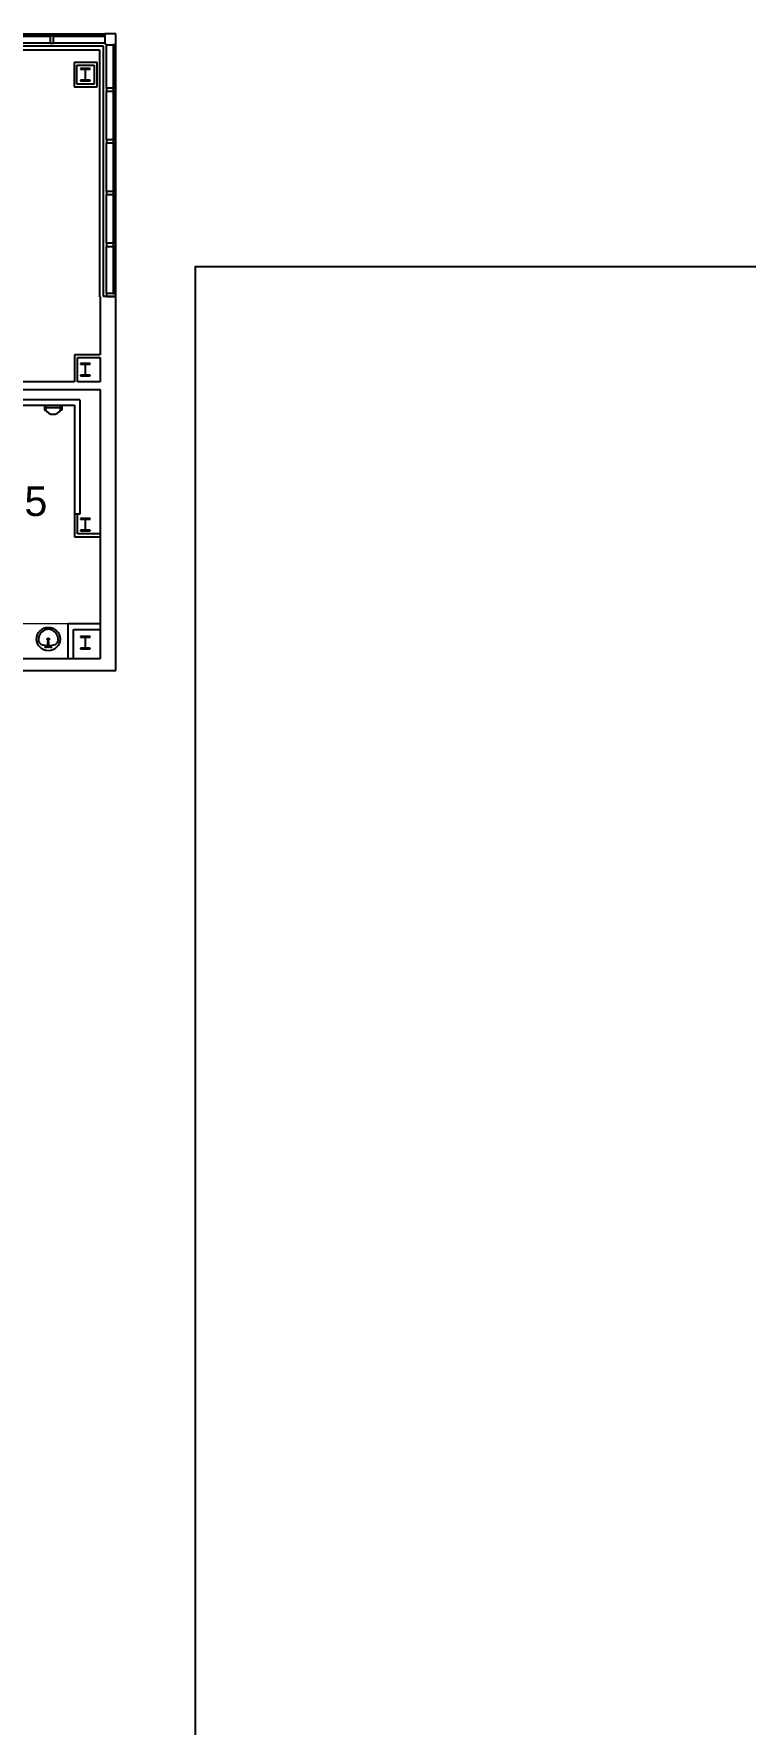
# Model space of a CAD drawing. Header units: inches. Extents: x -60 to 5673, y -29 to 4299.
# Drawn here: x 2229 to 2807, y 2877 to 4252 of the extents above; entities that cross this region are included whole.
import ezdxf

# ---------------------------------------------------------------- set-up
doc = ezdxf.new("R2010")
doc.units = ezdxf.units.IN
doc.header["$LTSCALE"] = 96
doc.header["$MEASUREMENT"] = 0
for name, color, linetype in [('A-ANNO-ROOM', 4, 'Continuous'), ('A-COLS', 5, 'Continuous'), ('A-FLOR-CASE', 3, 'Continuous'), ('A-FLOR-PFIX', 2, 'Continuous'), ('A-GLAZ', 2, 'Continuous'), ('A-ROOF-LEVL-THIN', 1, 'Continuous'), ('A-WALL-FULL', 6, 'Continuous')]:
    doc.layers.add(name, color=color, linetype=linetype)
doc.layers.add('AE-113$0$A-WALL-PATT', color=2, linetype='Continuous', lineweight=9)
doc.styles.add('ARIAL', font='arial.ttf')
pattern_1 = [(0, (0, 0), (30.72, 7.68), [1.267, -21.773, 1.267, -21.773, -122.88]), (0, (0, 0), (30.72, 7.68), [-46.08, 1.267, -44.813, 1.267, -21.773, -53.76]), (0, (0, 0), (30.72, 7.68), [-115.2, 1.267, -14.093, 1.267, -37.133]), (120, (11.52, 3.84), (-22.011075, 22.7643), [1.267, -21.773, 1.267, -21.773, -122.88]), (120, (11.52, 3.84), (-22.011075, 22.7643), [-46.08, 1.267, -44.813, 1.267, -21.773, -53.76]), (120, (11.52, 3.84), (-22.011075, 22.7643), [-115.2, 1.267, -14.093, 1.267, -37.133]), (240, (15.36, 19.2), (-8.708925, -30.4443), [1.267, -21.773, 1.267, -21.773, -122.88]), (240, (15.36, 19.2), (-8.708925, -30.4443), [-46.08, 1.267, -44.813, 1.267, -21.773, -53.76]), (240, (15.36, 19.2), (-8.708925, -30.4443), [-115.2, 1.267, -14.093, 1.267, -37.133])]
pattern_2 = [(45, (0, 0), (-9.503515, 9.503515), []), (45, (0, 14.4), (-9.503515, 9.503515), [])]

msp = doc.modelspace()

# ---------------------------------------------------------------- hatches: boundary and pattern name
at = {"layer": 'A-COLS'}
h = msp.add_hatch(dxfattribs=at)
h.set_pattern_fill('FP_3', color=256, style=0, pattern_type=2)
h.set_pattern_definition(pattern_2)
h.paths.add_polyline_path([(2266.6, 4214), (2274.6, 4214), (2274.6, 4214.6), (2270.8, 4214.6), (2270.8, 4223.5), (2274.6, 4223.5), (2274.6, 4224.1), (2266.6, 4224.1), (2266.6, 4223.5), (2270.4, 4223.5), (2270.4, 4214.6), (2266.6, 4214.6)], flags=0)
h = msp.add_hatch(dxfattribs=at)
h.set_pattern_fill('FP_3', color=256, style=0, pattern_type=2)
h.set_pattern_definition(pattern_2)
h.paths.add_polyline_path([(2274.6, 3974), (2274.6, 3974.6), (2270.8, 3974.6), (2270.8, 3983.5), (2274.6, 3983.5), (2274.6, 3984.1), (2266.6, 3984.1), (2266.6, 3983.5), (2270.4, 3983.5), (2270.4, 3974.6), (2266.6, 3974.6), (2266.6, 3974), (2274.4, 3974)], flags=0)
h = msp.add_hatch(dxfattribs=at)
h.set_pattern_fill('FP_3', color=256, style=0, pattern_type=2)
h.set_pattern_definition(pattern_2)
h.paths.add_polyline_path([(2274.6, 3848), (2274.6, 3848.6), (2270.8, 3848.6), (2270.8, 3857.5), (2274.6, 3857.5), (2274.6, 3858.1), (2266.6, 3858.1), (2266.6, 3857.5), (2270.4, 3857.5), (2270.4, 3848.6), (2266.6, 3848.6), (2266.6, 3848), (2274.4, 3848)], flags=0)
h = msp.add_hatch(dxfattribs=at)
h.set_pattern_fill('FP_3', color=256, style=0, pattern_type=2)
h.set_pattern_definition(pattern_2)
h.paths.add_polyline_path([(2266.6, 3752), (2274.6, 3752), (2274.6, 3752.6), (2270.8, 3752.6), (2270.8, 3761.5), (2274.6, 3761.5), (2274.6, 3762.1), (2266.6, 3762.1), (2266.6, 3761.5), (2270.4, 3761.5), (2270.4, 3752.6), (2266.6, 3752.6)], flags=0)
at = {"layer": 'AE-113$0$A-WALL-PATT', "lineweight": 9}
h = msp.add_hatch(dxfattribs=at)
h.set_pattern_fill('FP_1', color=256, style=0, pattern_type=2)
h.set_pattern_definition(pattern_1)
h.paths.add_polyline_path([(2280.1, 4228.5), (2280.1, 4229.1), (2261.6, 4229.1), (2261.6, 4228.5), (2279.5, 4228.5)], flags=0)
h = msp.add_hatch(dxfattribs=at)
h.set_pattern_fill('FP_1', color=256, style=0, pattern_type=2)
h.set_pattern_definition(pattern_1)
h.paths.add_polyline_path([(2262.2, 4209.7), (2262.2, 4215.2), (2262.1, 4215), (2261.6, 4214.7), (2261.6, 4209.7)], flags=0)
h.paths.add_polyline_path([(2262.2, 4223), (2262.2, 4228.5), (2261.6, 4228.5), (2261.6, 4223.4), (2262.1, 4223.1)], flags=0)
h = msp.add_hatch(dxfattribs=at)
h.set_pattern_fill('FP_1', color=256, style=0, pattern_type=2)
h.set_pattern_definition(pattern_1)
h.paths.add_polyline_path([(2279.5, 4209.1), (2280.1, 4209.1), (2280.1, 4228.5), (2279.5, 4228.5), (2279.5, 4209.7)], flags=0)
h = msp.add_hatch(dxfattribs=at)
h.set_pattern_fill('FP_1', color=256, style=0, pattern_type=2)
h.set_pattern_definition(pattern_1)
h.paths.add_polyline_path([(2279.5, 4209.1), (2279.5, 4209.7), (2261.6, 4209.7), (2261.6, 4209.1), (2277.8, 4209.1)], flags=0)
h = msp.add_hatch(dxfattribs=at)
h.set_pattern_fill('FP_1', color=256, style=0, pattern_type=2)
h.set_pattern_definition(pattern_1)
h.paths.add_polyline_path([(2262.5, 3969.2), (2262.5, 3991.3), (2261.8, 3991.3), (2261.8, 3969.2)], flags=0)
h = msp.add_hatch(dxfattribs=at)
h.set_pattern_fill('FP_1', color=256, style=0, pattern_type=2)
h.set_pattern_definition(pattern_1)
h.paths.add_polyline_path([(2262.6, 3843.5), (2262.6, 3861.7), (2262, 3861.7), (2262, 3843.5)], flags=0)
h = msp.add_hatch(dxfattribs=at)
h.set_pattern_fill('FP_1', color=256, style=0, pattern_type=2)
h.set_pattern_definition(pattern_1)
h.paths.add_polyline_path([(2282.7, 3843.5), (2282.7, 3844.1), (2262.6, 3844.1), (2262.6, 3843.5), (2274.4, 3843.5)], flags=0)
h = msp.add_hatch(dxfattribs=at)
h.set_pattern_fill('FP_100', color=256, style=0, pattern_type=2)
h.set_pattern_definition([(0, (0, 0), (7.68, 1.92), [0.127, -5.633, 0.127, -5.633, -30.72]), (0, (0, 0), (7.68, 1.92), [-11.52, 0.127, -11.393, 0.127, -5.633, -13.44]), (0, (0, 0), (7.68, 1.92), [-28.8, 0.127, -3.713, 0.127, -9.473]), (120, (2.88, 0.96), (-5.5027688, 5.6910751), [0.127, -5.633, 0.127, -5.633, -30.72]), (120, (2.88, 0.96), (-5.5027688, 5.6910751), [-11.52, 0.127, -11.393, 0.127, -5.633, -13.44]), (120, (2.88, 0.96), (-5.5027688, 5.6910751), [-28.8, 0.127, -3.713, 0.127, -9.473]), (240, (3.84, 4.8), (-2.1772312, -7.6110751), [0.127, -5.633, 0.127, -5.633, -30.72]), (240, (3.84, 4.8), (-2.1772312, -7.6110751), [-11.52, 0.127, -11.393, 0.127, -5.633, -13.44]), (240, (3.84, 4.8), (-2.1772312, -7.6110751), [-28.8, 0.127, -3.713, 0.127, -9.473])])
h.paths.add_polyline_path([(2262.9, 3771.5), (2262.9, 3772.1), (2258.8, 3772.1), (2258.8, 3771.5), (2259.4, 3771.5)], flags=0)
h.paths.add_polyline_path([(2282.7, 3771.5), (2282.7, 3772.1), (2278.2, 3772.1), (2278.2, 3771.5)], flags=0)

# ---------------------------------------------------------------- linework, layer by layer
at = {"layer": 'A-COLS'}
for p, q in [((2274.6, 4224.1), (2266.6, 4224.1)), ((2266.6, 4224.1), (2266.6, 4223.5)), ((2266.6, 4223.5), (2270.4, 4223.5)), ((2270.4, 4223.5), (2270.4, 4214.6)), ((2270.8, 4214.6), (2270.8, 4223.5)), ((2270.8, 4223.5), (2274.6, 4223.5)), ((2274.6, 4223.5), (2274.6, 4224.1)), ((2270.4, 4214.6), (2266.6, 4214.6)), ((2266.6, 4214.6), (2266.6, 4214)), ((2266.6, 4214), (2274.6, 4214)), ((2274.6, 4214.6), (2270.8, 4214.6)), ((2274.6, 4214), (2274.6, 4214.6)), ((2274.6, 3984.1), (2266.6, 3984.1)), ((2266.6, 3984.1), (2266.6, 3983.5)), ((2266.6, 3983.5), (2270.4, 3983.5)), ((2270.4, 3974.6), (2266.6, 3974.6)), ((2266.6, 3974.6), (2266.6, 3974)), ((2266.6, 3974), (2274.6, 3974)), ((2270.4, 3983.5), (2270.4, 3974.6)), ((2270.8, 3974.6), (2270.8, 3983.5)), ((2270.8, 3983.5), (2274.6, 3983.5)), ((2274.6, 3974.6), (2270.8, 3974.6)), ((2274.6, 3983.5), (2274.6, 3984.1)), ((2274.6, 3974), (2274.6, 3974.6)), ((2274.6, 3858.1), (2266.6, 3858.1)), ((2266.6, 3858.1), (2266.6, 3857.5)), ((2266.6, 3857.5), (2270.4, 3857.5)), ((2270.4, 3857.5), (2270.4, 3848.6)), ((2270.8, 3848.6), (2270.8, 3857.5)), ((2270.8, 3857.5), (2274.6, 3857.5)), ((2274.6, 3857.5), (2274.6, 3858.1)), ((2270.4, 3848.6), (2266.6, 3848.6)), ((2266.6, 3848.6), (2266.6, 3848)), ((2266.6, 3848), (2274.6, 3848)), ((2274.6, 3848.6), (2270.8, 3848.6)), ((2274.6, 3848), (2274.6, 3848.6)), ((2274.6, 3762.1), (2266.6, 3762.1)), ((2266.6, 3762.1), (2266.6, 3761.5)), ((2266.6, 3761.5), (2270.4, 3761.5)), ((2270.4, 3761.5), (2270.4, 3752.6)), ((2270.8, 3752.6), (2270.8, 3761.5)), ((2270.8, 3761.5), (2274.6, 3761.5)), ((2274.6, 3761.5), (2274.6, 3762.1)), ((2270.4, 3752.6), (2266.6, 3752.6)), ((2266.6, 3752.6), (2266.6, 3752)), ((2266.6, 3752), (2274.6, 3752)), ((2274.6, 3752.6), (2270.8, 3752.6)), ((2274.6, 3752), (2274.6, 3752.6))]:
    msp.add_line(p, q, dxfattribs=at)
at = {"layer": 'A-FLOR-CASE', "lineweight": 9}
msp.add_line((2258.5, 3772.3), (2189.9, 3772.3), dxfattribs=at)
at = {"layer": 'A-FLOR-PFIX'}
for p, q in [((2237.4, 3950.2), (2237.4, 3946.2)), ((2237.4, 3950.2), (2251.4, 3950.2)), ((2238.4, 3946.2), (2238.4, 3950.2)), ((2238.4, 3948.4), (2250.4, 3948.4)), ((2250.4, 3946.2), (2250.4, 3950.2)), ((2251.4, 3950.2), (2251.4, 3946.2)), ((2237.4, 3946.2), (2238.4, 3946.2)), ((2251.4, 3946.2), (2250.4, 3946.2)), ((2240.1, 3753.6), (2240.1, 3758)), ((2240.9, 3753.6), (2240.9, 3758))]:
    msp.add_line(p, q, dxfattribs=at)
for centre, radius in [((2240.5, 3760), 9.5), ((2238.5, 3753.6), 0.5), ((2240.5, 3760), 0.813), ((2242.5, 3753.6), 0.5)]:
    msp.add_circle(centre, radius, dxfattribs=at)
for centre, radius, start, end in [((2244.4, 3949.8), 7, 211.0027, 328.9973), ((2240.5, 3760), 7.93, 345.3071, 194.6929), ((2236.8, 3759.2), 4.12, 197.8096, 239.2073), ((2240.5, 3772.5), 17.8, 250.7914, 268.7933), ((2240.5, 3758), 0.375, 0, 180), ((2240.5, 3772.5), 17.8, 271.2067, 289.2086), ((2244.3, 3759.2), 4.12, 300.7927, 342.1904), ((2240.5, 3753.6), 0.375, 180, 0)]:
    msp.add_arc(centre, radius, start, end, dxfattribs=at)
at = {"layer": 'A-GLAZ'}
for p, q in [((1679.8, 4252.3), (2286.3, 4252.3)), ((2242.1, 4251.3), (2192.8, 4251.3)), ((2192.8, 4250.3), (2242.1, 4250.3)), ((2242.1, 4250.3), (2242.1, 4251.3)), ((2286.3, 4251.3), (2244.6, 4251.3)), ((2244.6, 4251.3), (2244.6, 4250.3)), ((2244.6, 4250.3), (2286.3, 4250.3)), ((2286.3, 4250.3), (2286.3, 4251.3)), ((2242.1, 4244.8), (2192.8, 4244.8)), ((2286.3, 4244.8), (2244.6, 4244.8)), ((2287.8, 4208.2), (2287.8, 4243.3)), ((2293.3, 4243.3), (2293.3, 4208.2)), ((2294.3, 4243.3), (2293.3, 4243.3)), ((2294.3, 4208.2), (2294.3, 4243.3)), ((2295.3, 4041.1), (2295.3, 4243.3)), ((2293.3, 4208.2), (2294.3, 4208.2)), ((2287.8, 4166.1), (2287.8, 4205.7)), ((2293.3, 4205.7), (2293.3, 4166.1)), ((2294.3, 4205.7), (2293.3, 4205.7)), ((2294.3, 4166.1), (2294.3, 4205.7)), ((2287.8, 4124), (2287.8, 4163.6)), ((2293.3, 4166.1), (2294.3, 4166.1)), ((2293.3, 4163.6), (2293.3, 4124)), ((2294.3, 4163.6), (2293.3, 4163.6)), ((2294.3, 4124), (2294.3, 4163.6)), ((2287.8, 4081.9), (2287.8, 4121.5)), ((2293.3, 4124), (2294.3, 4124)), ((2293.3, 4121.5), (2293.3, 4081.9)), ((2294.3, 4121.5), (2293.3, 4121.5)), ((2294.3, 4081.9), (2294.3, 4121.5)), ((2287.8, 4041.1), (2287.8, 4079.4)), ((2293.3, 4081.9), (2294.3, 4081.9)), ((2293.3, 4079.4), (2293.3, 4041.1)), ((2294.3, 4079.4), (2293.3, 4079.4)), ((2294.3, 4041.1), (2294.3, 4079.4)), ((2293.3, 4041.1), (2294.3, 4041.1))]:
    msp.add_line(p, q, dxfattribs=at)
at = {"layer": 'A-GLAZ', "extrusion": (0, 0, -1)}
for p, q in [((2244.6, 4250.6), (2242.1, 4250.6)), ((2242.1, 4250.6), (2242.1, 4244.8)), ((2244.6, 4244.8), (2244.6, 4250.6)), ((2295.3, 4252.3), (2286.3, 4252.3)), ((2286.3, 4252.3), (2286.3, 4244.3)), ((2295.3, 4243.3), (2295.3, 4252.3)), ((2242.1, 4244.8), (2244.6, 4244.8)), ((2286.3, 4244.3), (2287.3, 4244.3)), ((2287.3, 4244.3), (2287.3, 4243.3)), ((2287.3, 4243.3), (2295.3, 4243.3)), ((2287.8, 4208.2), (2287.8, 4205.7)), ((2293.6, 4208.2), (2287.8, 4208.2)), ((2293.6, 4205.7), (2293.6, 4208.2)), ((2287.8, 4205.7), (2293.6, 4205.7)), ((2287.8, 4166.1), (2287.8, 4163.6)), ((2293.6, 4166.1), (2287.8, 4166.1)), ((2287.8, 4163.6), (2293.6, 4163.6)), ((2293.6, 4163.6), (2293.6, 4166.1)), ((2287.8, 4124), (2287.8, 4121.5)), ((2293.6, 4124), (2287.8, 4124)), ((2287.8, 4121.5), (2293.6, 4121.5)), ((2293.6, 4121.5), (2293.6, 4124)), ((2287.8, 4081.9), (2287.8, 4079.4)), ((2293.6, 4081.9), (2287.8, 4081.9)), ((2287.8, 4079.4), (2293.6, 4079.4)), ((2293.6, 4079.4), (2293.6, 4081.9)), ((2287.8, 4041.1), (2287.8, 4038.6)), ((2295.3, 4041.1), (2287.8, 4041.1)), ((2287.8, 4038.6), (2295.3, 4038.6)), ((2295.3, 4038.6), (2295.3, 4041.1))]:
    msp.add_line(p, q, dxfattribs=at)
at = {"layer": 'A-ROOF-LEVL-THIN'}
msp.add_lwpolyline([(3298.9, 4062.8), (2359.9, 4062.8), (2359.9, 2638.9)], dxfattribs=at)
at = {"layer": 'A-WALL-FULL'}
for p, q in [((2285.3, 4242.3), (1681.1, 4242.3)), ((1684.2, 4239.2), (2282.2, 4239.2)), ((2282.2, 4239.2), (2282.2, 4038.5)), ((2285.3, 4038.6), (2285.3, 4242.3)), ((2280.1, 4229.1), (2261.6, 4229.1)), ((2261.6, 4229.1), (2261.6, 4209.1)), ((2263.8, 4226.8), (2277.8, 4226.8)), ((2263.8, 4211.3), (2263.8, 4226.8)), ((2277.8, 4226.8), (2277.8, 4211.3)), ((2280.1, 4209.1), (2280.1, 4229.1)), ((2261.6, 4209.1), (2280.1, 4209.1)), ((2277.8, 4211.3), (2263.8, 4211.3)), ((2282.2, 4038.5), (2282.7, 4038.5)), ((2282.7, 4038.5), (2282.7, 3991.3)), ((2295.3, 4038.6), (2285.3, 4038.6)), ((2295.3, 3734.3), (2295.3, 4038.6)), ((2261.8, 3991.3), (2261.8, 3969.2)), ((2282.7, 3991.3), (2261.8, 3991.3)), ((2264.1, 3969.2), (2264.1, 3989.1)), ((2264.1, 3989.1), (2282.7, 3989.1)), ((2282.7, 3989.1), (2282.7, 3969.2)), ((2261.8, 3969.2), (2100.1, 3969.2)), ((2107, 3963.1), (2282.7, 3963.1)), ((2282.7, 3969.2), (2264.1, 3969.2)), ((2282.7, 3963.1), (2282.7, 3743.8)), ((2266.2, 3954.7), (2123.7, 3954.7)), ((2209.9, 3950.2), (2237.4, 3950.2)), ((2251.4, 3950.2), (2261.7, 3950.2)), ((2261.7, 3950.2), (2261.7, 3843.2)), ((2266.2, 3954.7), (2266.2, 3861.7)), ((2266.2, 3861.7), (2261.7, 3861.7)), ((2264.2, 3845.7), (2264.2, 3861.7)), ((2261.7, 3843.2), (2282.7, 3843.2)), ((2282.7, 3845.7), (2264.2, 3845.7)), ((2282.7, 3772.3), (2256.5, 3772.3)), ((2256.5, 3743.8), (2256.5, 3772.3)), ((2261, 3767.8), (2282.7, 3767.8)), ((2261, 3743.8), (2261, 3767.8)), ((2282.7, 3743.8), (2129.7, 3743.8)), ((2142.3, 3734.3), (2295.3, 3734.3))]:
    msp.add_line(p, q, dxfattribs=at)

# ---------------------------------------------------------------- texts
at = {"layer": 'A-ANNO-ROOM', "style": 'ARIAL'}
msp.add_text('11715', height=24, dxfattribs=at).set_placement((2146.5, 3860.1))

doc.saveas('drawing.dxf')
